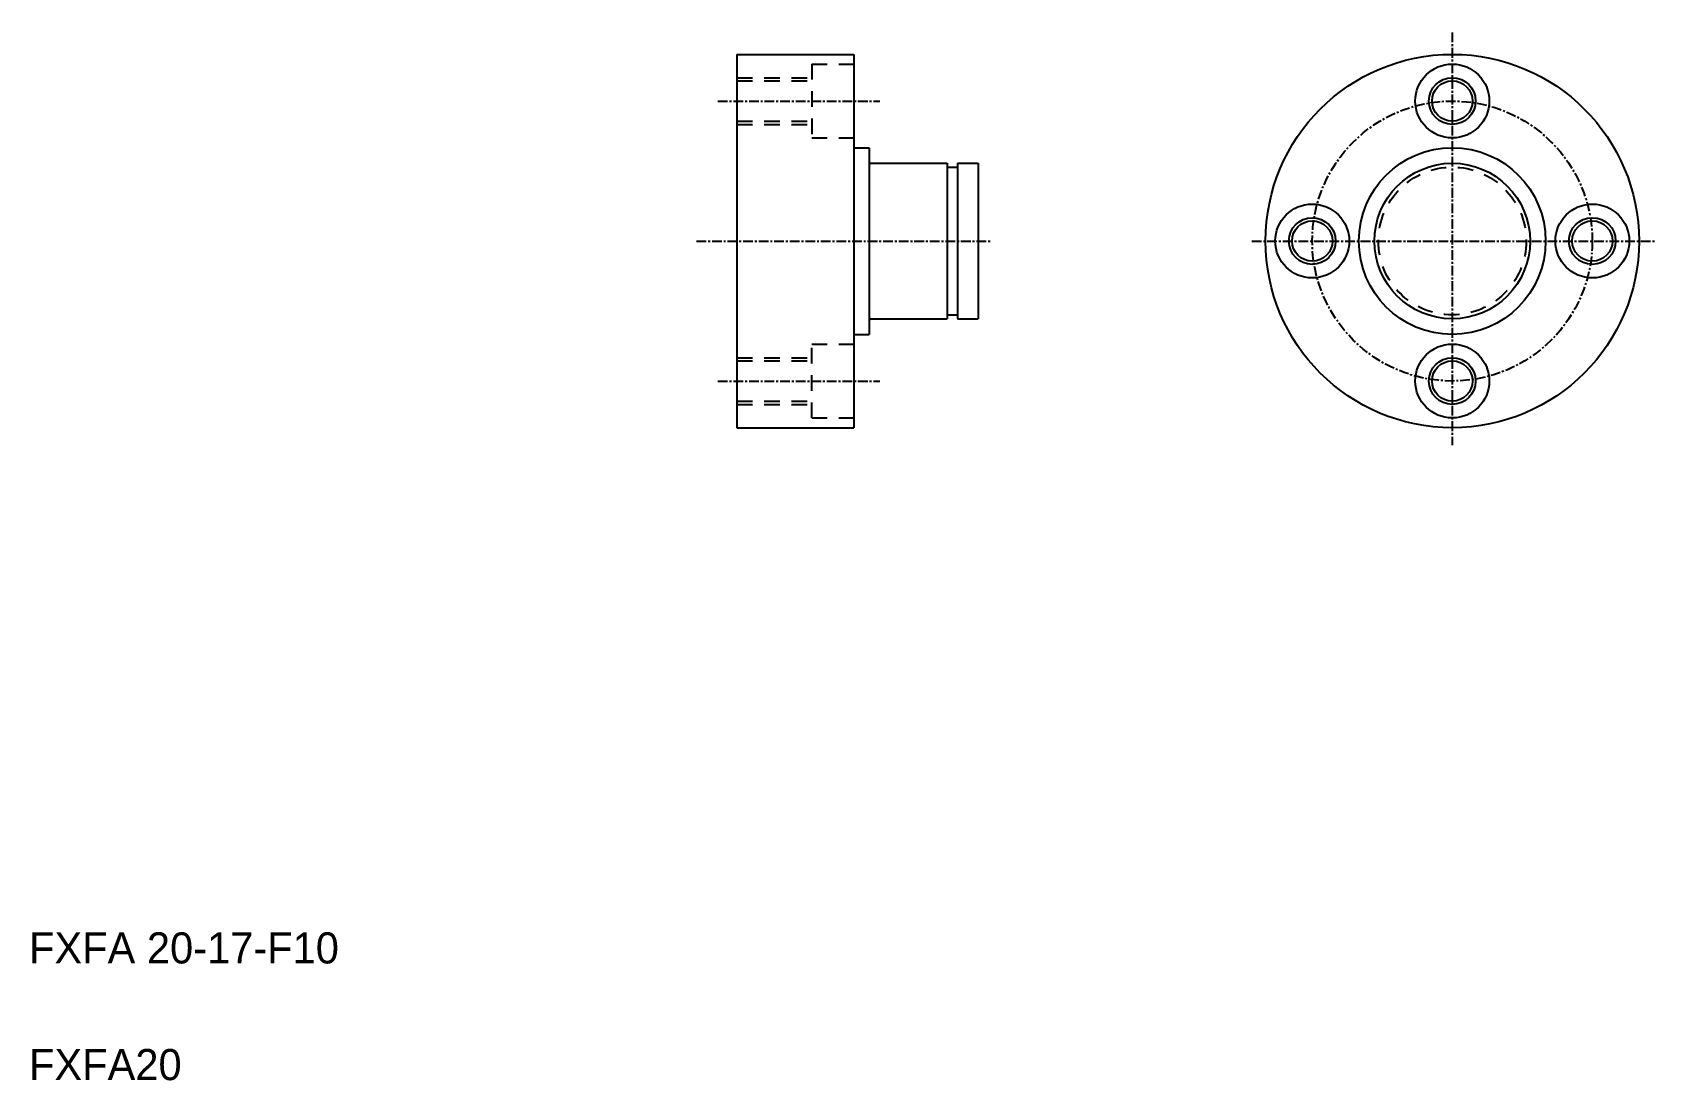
# Model space of a CAD drawing. Extents: x 32 to 241, y 130 to 265.
import ezdxf

# ---------------------------------------------------------------- set-up
doc = ezdxf.new("R2010")
doc.units = 0
doc.linetypes.add('CENTER', pattern=[2, 1.25, -0.25, 0.25, -0.25])
doc.linetypes.add('DASHED', pattern=[3.5, 2, -1.5])
doc.layers.get('0').update_dxf_attribs({"linetype": 'CONTINUOUS'})
doc.layers.add('CENTER', color=1, linetype='CENTER')

msp = doc.modelspace()

# ---------------------------------------------------------------- linework, layer by layer
at = {"color": 7, "linetype": 'CONTINUOUS'}
for p, q in [((122.67, 262.03), (122.67, 214.03)), ((122.67, 262.03), (137.67, 262.03)), ((137.67, 262.03), (137.67, 214.03)), ((137.67, 250.03), (139.67, 250.03)), ((137.67, 250.03), (137.67, 250.03)), ((139.67, 250.03), (139.67, 226.03)), ((139.87, 248.03), (149.67, 248.03)), ((149.67, 248.03), (149.67, 228.03)), ((149.67, 247.53), (151.02, 247.53)), ((151.02, 248.03), (151.02, 228.03)), ((151.02, 248.03), (153.67, 248.03)), ((153.67, 248.03), (153.67, 228.03)), ((137.67, 238.03), (137.67, 238.03)), ((139.87, 228.03), (149.67, 228.03)), ((149.67, 228.53), (151.02, 228.53)), ((151.02, 228.03), (153.67, 228.03)), ((137.67, 226.03), (139.67, 226.03)), ((122.67, 214.03), (137.67, 214.03))]:
    msp.add_line(p, q, dxfattribs=at)
at = {"color": 3, "linetype": 'DASHED'}
for p, q in [((132.27, 260.78), (132.27, 251.28)), ((132.27, 260.78), (137.67, 260.78)), ((122.67, 259.03), (132.27, 259.03)), ((122.67, 258.63), (132.27, 258.63)), ((122.67, 253.43), (132.27, 253.43)), ((122.67, 253.03), (132.27, 253.03)), ((132.27, 251.28), (137.67, 251.28)), ((132.27, 224.78), (137.67, 224.78)), ((132.27, 215.28), (132.27, 224.78)), ((122.67, 223.03), (132.27, 223.03)), ((122.67, 222.63), (132.27, 222.63)), ((122.67, 217.43), (132.27, 217.43)), ((122.67, 217.03), (132.27, 217.03)), ((132.27, 215.28), (137.67, 215.28))]:
    msp.add_line(p, q, dxfattribs=at)
at = {"color": 7, "linetype": 'CONTINUOUS'}
for centre, radius in [((214.61, 238.03), 24), ((214.61, 256.03), 4.75), ((214.61, 256.03), 2.6), ((214.61, 238.03), 12), ((214.61, 238.03), 10), ((196.61, 238.03), 4.75), ((232.61, 238.03), 4.75), ((196.61, 238.03), 2.6), ((232.61, 238.03), 2.6), ((214.61, 220.03), 4.75), ((214.61, 220.03), 2.6)]:
    msp.add_circle(centre, radius, dxfattribs=at)
at = {"color": 3, "linetype": 'CONTINUOUS'}
for centre in [(214.61, 256.03), (196.61, 238.03), (232.61, 238.03), (214.61, 220.03)]:
    msp.add_circle(centre, 3, dxfattribs=at)
at = {"color": 3, "linetype": 'DASHED'}
msp.add_circle((214.61, 238.03), 9.5, dxfattribs=at)
at = {"color": 7, "linetype": 'CONTINUOUS'}
for centre, start, end in [((139.87, 248.23), 180, 270), ((139.87, 227.83), 90, 180)]:
    msp.add_arc(centre, 0.2, start, end, dxfattribs=at)
at = {"layer": 'CENTER', "color": 1, "linetype": 'CENTER'}
for p, q in [((214.61, 264.85), (214.61, 211.77)), ((120.22, 256.03), (141.03, 256.03)), ((117.46, 238.03), (155.44, 238.03)), ((188.83, 238.03), (240.61, 238.03)), ((120.22, 220.03), (141.03, 220.03))]:
    msp.add_line(p, q, dxfattribs=at)
msp.add_circle((214.61, 238.03), 18, dxfattribs=at)

# ---------------------------------------------------------------- texts
at = {"color": 7, "linetype": 'CONTINUOUS'}
for s, p in [('FXFA 20-17-F10', (31.67, 145.14)), ('FXFA20', (31.67, 130.14))]:
    msp.add_text(s, height=4, dxfattribs=at).set_placement(p)

doc.saveas('drawing.dxf')
